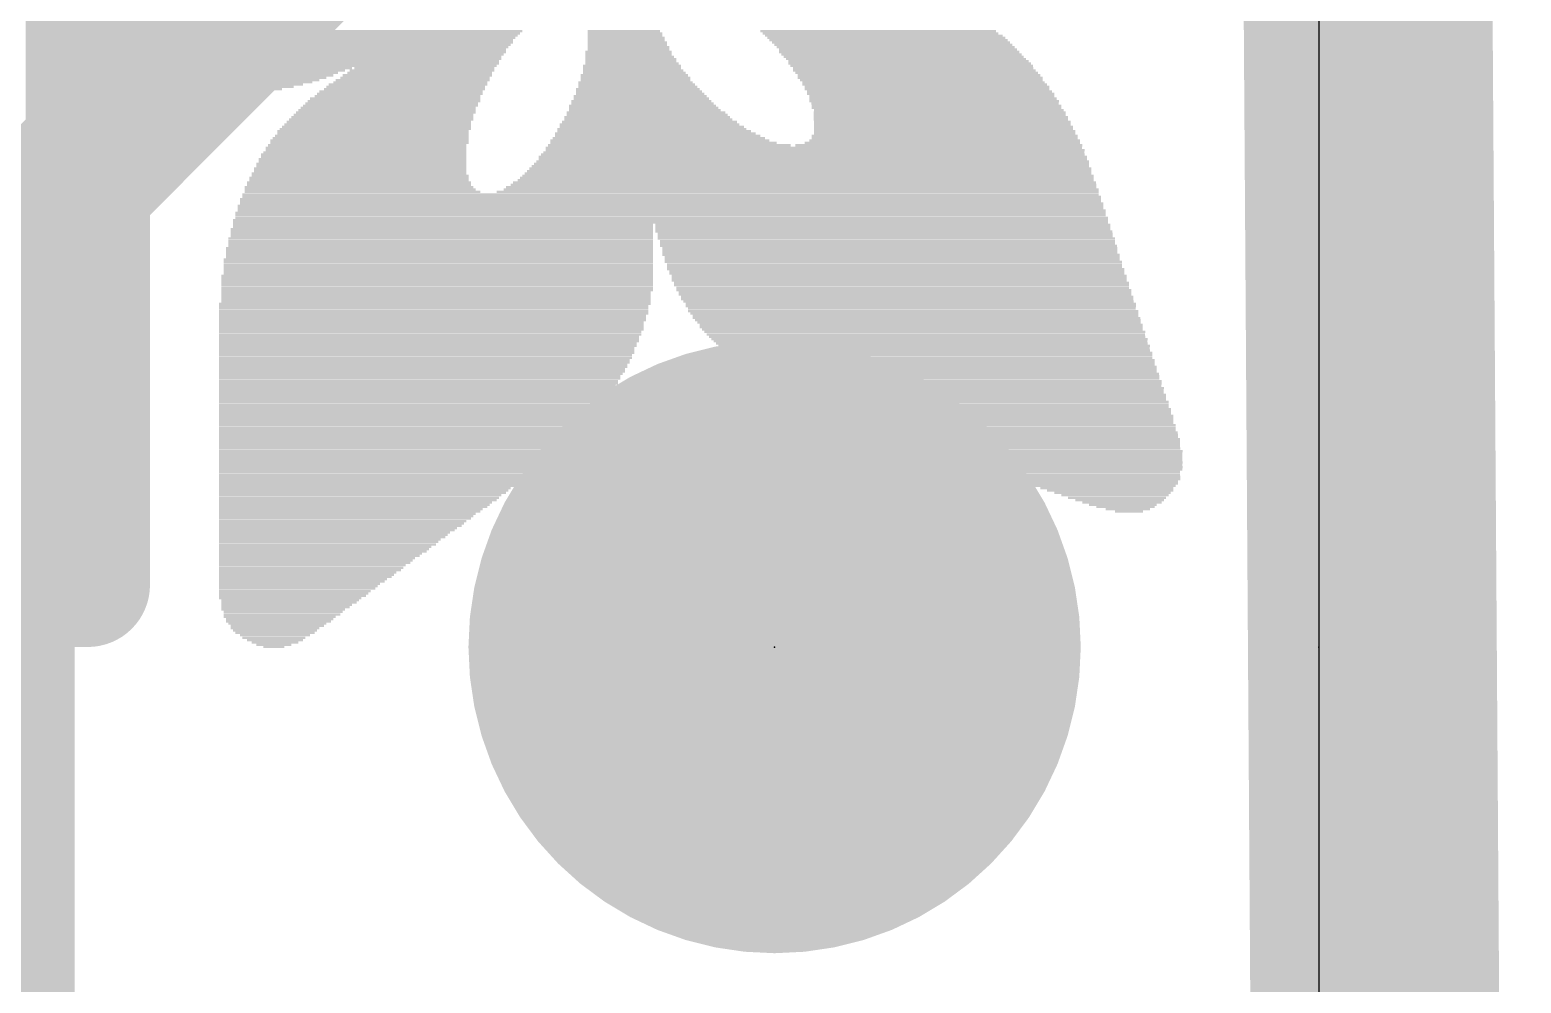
# Model space of a CAD drawing. Extents: x -0.2 to 18.1, y -0.2 to 19.3.
# Drawn here: x 15.675 to 18.11, y 5.42 to 6.977 of the extents above; entities that cross this region are included whole.
import ezdxf

# ---------------------------------------------------------------- set-up
doc = ezdxf.new("R2010")
doc.units = 0
for name, color, linetype in [('1', 12, 'CONTINUOUS'), ('16', 132, 'CONTINUOUS'), ('20', 53, 'CONTINUOUS'), ('21', 40, 'CONTINUOUS'), ('22', 6, 'CONTINUOUS'), ('23', 40, 'CONTINUOUS'), ('24', 6, 'CONTINUOUS')]:
    doc.layers.add(name, color=color, linetype=linetype)

# ---------------------------------------------------------------- blocks, each defined once
blk = doc.blocks.new('RECT')
blk.add_solid([(-0.5, -0.5), (0.5, -0.5), (-0.5, 0.5), (0.5, 0.5)])
blk = doc.blocks.new('PIE')
at = {"const_width": 0.5}
blk.add_lwpolyline([(0, -0.25, 1), (0, 0.25, 1), (0, -0.25)], format="xyb", dxfattribs=at)

msp = doc.modelspace()

# ---------------------------------------------------------------- linework, layer by layer
at = {"layer": '1', "const_width": 0.254}
for points in [[(16.51, 7.493), (15.621, 6.604)], [(15.621, 6.604), (15.621, 3.429)]]:
    msp.add_lwpolyline(points, dxfattribs=at)
at = {"layer": '1', "const_width": 0.127}
for points in [[(15.6845, 6.604, 1), (15.5575, 6.604)], [(15.5761, 6.6489, 1), (15.6659, 6.5591)]]:
    msp.add_lwpolyline(points, format="xyb", dxfattribs=at)
at = {"layer": '16', "const_width": 0.4064}
msp.add_lwpolyline([(17.78, 19.05), (17.907, 0)], dxfattribs=at)
at = {"layer": '20'}
msp.add_line((17.78, 16.51), (17.78, 2.54), dxfattribs=at)
at = {"layer": '21', "const_width": 0.2032}
for points in [[(15.7694, 7.3834), (15.7694, 6.0706)], [(15.7694, 6.0706), (14.8106, 6.0706)]]:
    msp.add_lwpolyline(points, dxfattribs=at)
at = {"layer": '21', "const_width": 0.1016}
for points in [[(15.7694, 6.0198, 1), (15.7694, 6.1214)], [(15.7186, 6.0706, 1), (15.8202, 6.0706)]]:
    msp.add_lwpolyline(points, format="xyb", dxfattribs=at)
at = {"layer": '23'}
msp.add_point((16.891, 5.969), dxfattribs=at)
at = {"layer": '24'}
msp.add_point((17.78, 5.969), dxfattribs=at)

# ---------------------------------------------------------------- block references
at = {"layer": '1'}
msp.add_blockref('PIE', (16.891, 5.969), dxfattribs=at)
at = {"layer": '22', "rotation": 180}
for p, xscale, yscale in [((16.1151, 6.9748), 0.7277, 0.0038), ((16.1151, 6.971), 0.7201, 0.0038), ((16.1151, 6.9672), 0.7125, 0.0038), ((16.6447, 6.9748), 0.1181, 0.0038), ((16.6466, 6.971), 0.1219, 0.0038), ((16.6466, 6.9672), 0.1219, 0.0038), ((17.0599, 6.9748), 0.3848, 0.0038), ((17.0637, 6.971), 0.3848, 0.0038), ((17.0694, 6.9672), 0.3886, 0.0038), ((16.1169, 6.9634), 0.7011, 0.0038), ((16.1169, 6.9596), 0.6934, 0.0038), ((16.1207, 6.9558), 0.6858, 0.0038), ((16.1227, 6.952), 0.6743, 0.0038), ((16.1227, 6.9482), 0.6667, 0.0038), ((16.1245, 6.9444), 0.6553, 0.0038), ((16.1284, 6.9405), 0.6477, 0.0039), ((16.6523, 6.9405), 0.1409, 0.0039), ((16.6485, 6.9634), 0.1257, 0.0038), ((16.6485, 6.9596), 0.1257, 0.0038), ((16.6503, 6.9558), 0.1295, 0.0038), ((16.6503, 6.952), 0.1295, 0.0038), ((16.6523, 6.9482), 0.1333, 0.0038), ((16.6523, 6.9444), 0.1333, 0.0038), ((17.0733, 6.9634), 0.3887, 0.0038), ((17.077, 6.9596), 0.3887, 0.0038), ((17.0809, 6.9558), 0.3886, 0.0038), ((17.0847, 6.952), 0.3886, 0.0038), ((17.0885, 6.9482), 0.3886, 0.0038), ((17.0923, 6.9444), 0.3886, 0.0038), ((17.0942, 6.9405), 0.3924, 0.0039), ((16.1303, 6.9367), 0.6363, 0.0038), ((16.1322, 6.9329), 0.6248, 0.0038), ((16.1341, 6.9291), 0.621, 0.0038), ((16.1379, 6.9253), 0.6058, 0.0038), ((16.1417, 6.9215), 0.5982, 0.0038), ((16.1436, 6.9177), 0.5868, 0.0038), ((16.6579, 6.9177), 0.1601, 0.0038), ((16.6523, 6.9367), 0.1409, 0.0038), ((16.6542, 6.9329), 0.1447, 0.0038), ((16.6561, 6.9291), 0.1485, 0.0038), ((16.6561, 6.9253), 0.1485, 0.0038), ((16.658, 6.9215), 0.1524, 0.0038), ((17.098, 6.9367), 0.3924, 0.0038), ((17.1018, 6.9329), 0.3924, 0.0038), ((17.1056, 6.9291), 0.3924, 0.0038), ((17.1095, 6.9253), 0.3925, 0.0038), ((17.1114, 6.9215), 0.3963, 0.0038), ((17.1151, 6.9177), 0.3963, 0.0038), ((16.0294, 6.9139), 0.3429, 0.0038), ((16.0293, 6.9101), 0.32, 0.0038), ((16.0274, 6.9063), 0.301, 0.0038), ((16.0293, 6.9024), 0.282, 0.0039), ((16.0293, 6.8986), 0.259, 0.0038), ((16.0293, 6.8948), 0.2362, 0.0038), ((16.0293, 6.891), 0.2134, 0.0038), ((16.296, 6.891), 0.2514, 0.0038), ((16.2998, 6.8948), 0.2514, 0.0038), ((16.3036, 6.8986), 0.2438, 0.0038), ((16.3074, 6.9024), 0.2439, 0.0039), ((16.3113, 6.9063), 0.2363, 0.0038), ((16.315, 6.9101), 0.2363, 0.0038), ((16.3189, 6.9139), 0.2286, 0.0038), ((16.6637, 6.891), 0.1867, 0.0038), ((16.6618, 6.9024), 0.1753, 0.0039), ((16.6637, 6.8986), 0.1791, 0.0038), ((16.6637, 6.8948), 0.1791, 0.0038), ((16.6579, 6.9139), 0.1601, 0.0038), ((16.6618, 6.9063), 0.1677, 0.0038), ((16.6599, 6.9101), 0.1639, 0.0038), ((17.1171, 6.9139), 0.3925, 0.0038), ((17.119, 6.9101), 0.3963, 0.0038), ((17.1228, 6.9063), 0.3962, 0.0038), ((17.1266, 6.9024), 0.3962, 0.0039), ((17.1285, 6.8986), 0.4, 0.0038), ((17.1304, 6.8948), 0.3962, 0.0038), ((17.1342, 6.891), 0.3962, 0.0038), ((16.0293, 6.8872), 0.1828, 0.0038), ((16.0312, 6.8834), 0.1486, 0.0038), ((16.0313, 6.8796), 0.1105, 0.0038), ((16.0331, 6.8758), 0.0381, 0.0038), ((16.2751, 6.8682), 0.2705, 0.0038), ((16.2789, 6.872), 0.2705, 0.0038), ((16.2808, 6.8758), 0.2667, 0.0038), ((16.2865, 6.8796), 0.2629, 0.0038), ((16.2884, 6.8834), 0.2591, 0.0038), ((16.2922, 6.8872), 0.259, 0.0038), ((16.6713, 6.8682), 0.2172, 0.0038), ((16.6675, 6.8796), 0.2019, 0.0038), ((16.6694, 6.8758), 0.2058, 0.0038), ((16.6713, 6.872), 0.2096, 0.0038), ((16.6655, 6.8872), 0.1905, 0.0038), ((16.6675, 6.8834), 0.1943, 0.0038), ((17.1361, 6.8872), 0.4, 0.0038), ((17.1399, 6.8834), 0.4, 0.0038), ((17.1399, 6.8796), 0.4, 0.0038), ((17.1438, 6.8758), 0.4001, 0.0038), ((17.1456, 6.872), 0.4039, 0.0038), ((17.1476, 6.8682), 0.4001, 0.0038), ((16.2579, 6.8453), 0.2896, 0.0038), ((16.2598, 6.8491), 0.2858, 0.0038), ((16.2636, 6.8529), 0.2858, 0.0038), ((16.2656, 6.8567), 0.2819, 0.0038), ((16.2693, 6.8605), 0.2819, 0.0038), ((16.2713, 6.8643), 0.2781, 0.0039), ((16.6751, 6.8529), 0.24, 0.0038), ((16.677, 6.8491), 0.2438, 0.0038), ((16.6789, 6.8453), 0.2476, 0.0038), ((16.6732, 6.8605), 0.2286, 0.0038), ((16.6751, 6.8567), 0.2324, 0.0038), ((16.6732, 6.8643), 0.221, 0.0039), ((17.1495, 6.8643), 0.4039, 0.0039), ((17.1514, 6.8605), 0.4077, 0.0038), ((17.1532, 6.8567), 0.4039, 0.0038), ((17.1552, 6.8529), 0.4077, 0.0038), ((17.1552, 6.8491), 0.4077, 0.0038), ((17.159, 6.8453), 0.4077, 0.0038), ((16.2408, 6.8186), 0.3086, 0.0038), ((16.2427, 6.8224), 0.3048, 0.0038), ((16.2446, 6.8262), 0.301, 0.0039), ((16.2484, 6.8301), 0.301, 0.0038), ((16.2503, 6.8339), 0.2972, 0.0038), ((16.2522, 6.8377), 0.2934, 0.0038), ((16.256, 6.8415), 0.2934, 0.0038), ((16.6865, 6.8224), 0.2934, 0.0038), ((16.6903, 6.8186), 0.301, 0.0038), ((16.6866, 6.8262), 0.2857, 0.0039), ((16.6828, 6.8339), 0.2705, 0.0038), ((16.6847, 6.8301), 0.2743, 0.0038), ((16.6808, 6.8415), 0.2591, 0.0038), ((16.6828, 6.8377), 0.2629, 0.0038), ((17.1608, 6.8415), 0.4115, 0.0038), ((17.1608, 6.8377), 0.4115, 0.0038), ((17.1627, 6.8339), 0.4153, 0.0038), ((17.1627, 6.8301), 0.4153, 0.0038), ((17.1647, 6.8262), 0.4191, 0.0039), ((17.1647, 6.8224), 0.4191, 0.0038), ((17.1666, 6.8186), 0.4229, 0.0038), ((16.2294, 6.7958), 0.3239, 0.0038), ((16.2312, 6.7996), 0.3201, 0.0038), ((16.2332, 6.8034), 0.3163, 0.0038), ((16.2351, 6.811), 0.3125, 0.0038), ((16.2351, 6.8072), 0.3125, 0.0038), ((16.2388, 6.8148), 0.3125, 0.0038), ((16.7036, 6.7958), 0.3581, 0.0038), ((16.7018, 6.7996), 0.3467, 0.0038), ((16.696, 6.8072), 0.3277, 0.0038), ((16.6999, 6.8034), 0.3353, 0.0038), ((16.6903, 6.8148), 0.3086, 0.0038), ((16.6942, 6.811), 0.3163, 0.0038), ((17.1685, 6.7958), 0.442, 0.0038), ((17.1685, 6.8034), 0.4344, 0.0038), ((17.1685, 6.7996), 0.4344, 0.0038), ((17.1666, 6.8148), 0.4229, 0.0038), ((17.1685, 6.811), 0.4268, 0.0038), ((17.1685, 6.8072), 0.4268, 0.0038), ((16.2198, 6.7729), 0.3352, 0.0038), ((16.2198, 6.7691), 0.3352, 0.0038), ((16.2217, 6.7767), 0.3314, 0.0038), ((16.2236, 6.7843), 0.3276, 0.0038), ((16.2236, 6.7805), 0.3276, 0.0038), ((16.2255, 6.7881), 0.3238, 0.0039), ((16.2294, 6.792), 0.3239, 0.0038), ((16.9533, 6.7691), 0.8953, 0.0038), ((16.9533, 6.7729), 0.8877, 0.0038), ((16.9551, 6.7767), 0.8839, 0.0038), ((16.9551, 6.7843), 0.8763, 0.0038), ((16.9571, 6.7805), 0.8801, 0.0038), ((16.7189, 6.7881), 0.3962, 0.0039), ((16.7094, 6.792), 0.3696, 0.0038), ((17.159, 6.7881), 0.4686, 0.0039), ((17.1647, 6.792), 0.4496, 0.0038), ((16.2141, 6.75), 0.3467, 0.0039), ((16.2141, 6.7462), 0.3467, 0.0038), ((16.2159, 6.7577), 0.3429, 0.0038), ((16.2159, 6.7539), 0.3429, 0.0038), ((16.2179, 6.7653), 0.339, 0.0038), ((16.2179, 6.7615), 0.339, 0.0038), ((16.9475, 6.7462), 0.922, 0.0038), ((16.9494, 6.75), 0.9182, 0.0039), ((16.9494, 6.7539), 0.9106, 0.0038), ((16.9513, 6.7577), 0.9068, 0.0038), ((16.9532, 6.7615), 0.903, 0.0038), ((16.9533, 6.7653), 0.8953, 0.0038), ((16.2122, 6.7272), 0.3658, 0.0038), ((16.2122, 6.7234), 0.3658, 0.0038), ((16.2122, 6.7348), 0.3582, 0.0038), ((16.2122, 6.731), 0.3582, 0.0038), ((16.2141, 6.7386), 0.3544, 0.0038), ((16.2122, 6.7424), 0.3505, 0.0038), ((16.938, 6.7234), 0.9563, 0.0038), ((16.9398, 6.7272), 0.9525, 0.0038), ((16.9418, 6.731), 0.941, 0.0038), ((16.9437, 6.7348), 0.9372, 0.0038), ((16.9456, 6.7386), 0.9334, 0.0038), ((16.9456, 6.7424), 0.9258, 0.0038), ((16.7209, 6.7005), 1.4059, 0.0038), ((16.7209, 6.6967), 1.4059, 0.0038), ((16.7209, 6.7081), 1.3983, 0.0038), ((16.7228, 6.7043), 1.4021, 0.0038), ((16.2122, 6.7196), 0.3734, 0.0038), ((16.2141, 6.7158), 0.3772, 0.0038), ((16.2179, 6.712), 0.3848, 0.0039), ((16.9285, 6.712), 0.983, 0.0039), ((16.9342, 6.7158), 0.9716, 0.0038), ((16.9342, 6.7196), 0.9639, 0.0038), ((16.7209, 6.6777), 1.4211, 0.0038), ((16.7209, 6.6739), 1.4211, 0.0039), ((16.7209, 6.6891), 1.4135, 0.0038), ((16.7209, 6.6853), 1.4135, 0.0038), ((16.7228, 6.6815), 1.4173, 0.0038), ((16.7228, 6.6929), 1.4097, 0.0038), ((16.3474, 6.651), 0.6896, 0.0038), ((16.3474, 6.6472), 0.6896, 0.0038), ((16.7208, 6.6662), 1.4288, 0.0038), ((16.7208, 6.6624), 1.4288, 0.0038), ((16.3493, 6.6586), 0.6858, 0.0038), ((16.3493, 6.6548), 0.6858, 0.0038), ((16.7228, 6.67), 1.4249, 0.0038), ((17.0676, 6.6586), 0.7429, 0.0038), ((17.0676, 6.6548), 0.7429, 0.0038), ((17.0676, 6.651), 0.7429, 0.0038), ((17.0694, 6.6472), 0.7467, 0.0038), ((16.3455, 6.6358), 0.6934, 0.0039), ((16.3455, 6.6319), 0.6934, 0.0038), ((16.3455, 6.6281), 0.6934, 0.0038), ((16.3455, 6.6243), 0.6934, 0.0038), ((16.3474, 6.6434), 0.6896, 0.0038), ((16.3474, 6.6396), 0.6896, 0.0038), ((17.0714, 6.6434), 0.7429, 0.0038), ((17.0714, 6.6396), 0.7429, 0.0038), ((17.0733, 6.6358), 0.7467, 0.0039), ((17.0752, 6.6319), 0.7429, 0.0038), ((17.0752, 6.6281), 0.7429, 0.0038), ((17.077, 6.6243), 0.7467, 0.0038), ((16.3417, 6.6015), 0.701, 0.0038), ((16.3436, 6.6205), 0.6972, 0.0038), ((16.3436, 6.6167), 0.6972, 0.0038), ((16.3436, 6.6129), 0.6972, 0.0038), ((16.3436, 6.6091), 0.6972, 0.0038), ((16.3436, 6.6053), 0.6972, 0.0038), ((17.079, 6.6205), 0.7429, 0.0038), ((17.079, 6.6167), 0.7429, 0.0038), ((17.079, 6.6129), 0.7429, 0.0038), ((17.0809, 6.6091), 0.7467, 0.0038), ((17.0828, 6.6053), 0.7429, 0.0038), ((17.0828, 6.6015), 0.7429, 0.0038), ((16.3398, 6.5748), 0.7048, 0.0038), ((16.3417, 6.5977), 0.701, 0.0039), ((16.3417, 6.5938), 0.701, 0.0038), ((16.3417, 6.59), 0.701, 0.0038), ((16.3417, 6.5862), 0.701, 0.0038), ((16.3417, 6.5824), 0.701, 0.0038), ((16.3417, 6.5786), 0.701, 0.0038), ((17.0847, 6.5977), 0.7468, 0.0039), ((17.0866, 6.5938), 0.743, 0.0038), ((17.0866, 6.59), 0.743, 0.0038), ((17.0885, 6.5862), 0.7468, 0.0038), ((17.0904, 6.5824), 0.743, 0.0038), ((17.0904, 6.5786), 0.743, 0.0038), ((17.0942, 6.5748), 0.743, 0.0038), ((16.3398, 6.571), 0.7048, 0.0038), ((16.3398, 6.5672), 0.7048, 0.0038), ((16.3398, 6.5634), 0.7048, 0.0038), ((16.3398, 6.5596), 0.7048, 0.0039), ((16.3398, 6.5557), 0.7048, 0.0038), ((16.3398, 6.5519), 0.7048, 0.0038), ((17.0942, 6.571), 0.743, 0.0038), ((17.0942, 6.5672), 0.743, 0.0038), ((17.098, 6.5634), 0.743, 0.0038), ((17.098, 6.5596), 0.743, 0.0039), ((17.0999, 6.5557), 0.7392, 0.0038), ((17.1018, 6.5519), 0.743, 0.0038), ((16.336, 6.5291), 0.7048, 0.0038), ((16.3341, 6.5253), 0.701, 0.0038), ((16.3379, 6.5481), 0.701, 0.0038), ((16.3379, 6.5443), 0.701, 0.0038), ((16.3379, 6.5405), 0.701, 0.0038), ((16.3379, 6.5367), 0.701, 0.0038), ((16.3379, 6.5329), 0.701, 0.0038), ((17.1038, 6.5481), 0.7391, 0.0038), ((17.1038, 6.5443), 0.7391, 0.0038), ((17.1075, 6.5405), 0.7391, 0.0038), ((17.1075, 6.5367), 0.7391, 0.0038), ((17.1095, 6.5329), 0.7353, 0.0038), ((17.1133, 6.5291), 0.7353, 0.0038), ((17.1133, 6.5253), 0.7353, 0.0038), ((16.3341, 6.5215), 0.701, 0.0039), ((16.3341, 6.5176), 0.701, 0.0038), ((16.3341, 6.5138), 0.701, 0.0038), ((16.3322, 6.51), 0.6972, 0.0038), ((16.3322, 6.5062), 0.6972, 0.0038), ((16.3322, 6.5024), 0.6972, 0.0038), ((17.1151, 6.5215), 0.7315, 0.0039), ((17.1171, 6.5176), 0.7353, 0.0038), ((17.119, 6.5138), 0.7315, 0.0038), ((17.1227, 6.5062), 0.7315, 0.0038), ((17.1209, 6.51), 0.7277, 0.0038), ((17.1247, 6.5024), 0.7277, 0.0038), ((16.3303, 6.4986), 0.6934, 0.0038), ((16.3303, 6.4948), 0.6934, 0.0038), ((16.3303, 6.491), 0.6934, 0.0038), ((16.3303, 6.4872), 0.6934, 0.0038), ((16.3284, 6.4834), 0.6896, 0.0039), ((16.3284, 6.4795), 0.6896, 0.0038), ((17.1266, 6.4986), 0.7239, 0.0038), ((17.1303, 6.4948), 0.7239, 0.0038), ((17.1303, 6.491), 0.7239, 0.0038), ((17.1323, 6.4872), 0.72, 0.0038), ((17.1362, 6.4834), 0.7201, 0.0039), ((17.138, 6.4795), 0.7163, 0.0038), ((16.3265, 6.4757), 0.6858, 0.0038), ((16.3265, 6.4719), 0.6858, 0.0038), ((16.3265, 6.4681), 0.6858, 0.0038), ((16.3246, 6.4643), 0.682, 0.0038), ((16.3246, 6.4605), 0.682, 0.0038), ((16.3227, 6.4567), 0.6782, 0.0038), ((16.3227, 6.4529), 0.6782, 0.0038), ((17.14, 6.4757), 0.7125, 0.0038), ((17.1438, 6.4719), 0.7125, 0.0038), ((17.1456, 6.4681), 0.7087, 0.0038), ((17.1476, 6.4643), 0.7049, 0.0038), ((17.1514, 6.4605), 0.7049, 0.0038), ((17.1532, 6.4567), 0.7011, 0.0038), ((17.1552, 6.4529), 0.6973, 0.0038), ((16.3227, 6.4491), 0.6782, 0.0038), ((16.3208, 6.4453), 0.6744, 0.0039), ((16.3208, 6.4414), 0.6744, 0.0038), ((16.3189, 6.4376), 0.6705, 0.0038), ((16.3189, 6.4338), 0.6705, 0.0038), ((16.317, 6.43), 0.6667, 0.0038), ((17.159, 6.4491), 0.6972, 0.0038), ((17.1609, 6.4453), 0.6934, 0.0039), ((17.1628, 6.4414), 0.6896, 0.0038), ((17.1666, 6.4376), 0.6896, 0.0038), ((17.1685, 6.4338), 0.6858, 0.0038), ((17.1704, 6.43), 0.682, 0.0038), ((16.315, 6.4224), 0.6629, 0.0038), ((16.315, 6.4186), 0.6629, 0.0038), ((16.3132, 6.4148), 0.6591, 0.0038), ((16.3113, 6.411), 0.6553, 0.0038), ((16.3113, 6.4072), 0.6553, 0.0039), ((16.317, 6.4262), 0.6667, 0.0038), ((17.1742, 6.4262), 0.682, 0.0038), ((17.178, 6.4224), 0.6744, 0.0038), ((17.1799, 6.4186), 0.6706, 0.0038), ((17.1837, 6.4148), 0.6705, 0.0038), ((17.1876, 6.411), 0.6629, 0.0038), ((17.1895, 6.4072), 0.6591, 0.0039), ((16.3074, 6.3957), 0.6477, 0.0038), ((16.3056, 6.3919), 0.6439, 0.0038), ((16.3056, 6.3881), 0.6439, 0.0038), ((16.3037, 6.3843), 0.6401, 0.0038), ((16.3094, 6.4033), 0.6515, 0.0038), ((16.3094, 6.3995), 0.6515, 0.0038), ((16.3018, 6.3805), 0.6363, 0.0038), ((17.1933, 6.4033), 0.6591, 0.0038), ((17.1971, 6.3995), 0.6515, 0.0038), ((17.1989, 6.3957), 0.6477, 0.0038), ((17.2047, 6.3919), 0.6439, 0.0038), ((17.2085, 6.3881), 0.6362, 0.0038), ((17.2104, 6.3843), 0.6324, 0.0038), ((17.2161, 6.3805), 0.6286, 0.0038), ((16.2998, 6.3767), 0.6324, 0.0038), ((16.2998, 6.3729), 0.6324, 0.0038), ((16.2979, 6.3691), 0.6286, 0.0039), ((16.296, 6.3652), 0.6248, 0.0038), ((16.2941, 6.3614), 0.621, 0.0038), ((16.2941, 6.3576), 0.621, 0.0038), ((17.2199, 6.3767), 0.621, 0.0038), ((17.2237, 6.3729), 0.6134, 0.0038), ((17.2276, 6.3691), 0.6135, 0.0039), ((17.2314, 6.3652), 0.6058, 0.0038), ((17.2352, 6.3614), 0.5982, 0.0038), ((17.2409, 6.3576), 0.5944, 0.0038), ((16.2922, 6.3538), 0.6172, 0.0038), ((16.2903, 6.35), 0.6134, 0.0038), ((16.2884, 6.3462), 0.6096, 0.0038), ((16.2865, 6.3424), 0.6058, 0.0038), ((16.2865, 6.3386), 0.6058, 0.0038), ((16.2846, 6.3348), 0.602, 0.0038), ((16.2827, 6.331), 0.5982, 0.0039), ((17.2466, 6.3538), 0.583, 0.0038), ((17.2505, 6.35), 0.5753, 0.0038), ((17.2562, 6.3462), 0.5715, 0.0038), ((17.2619, 6.3424), 0.5601, 0.0038), ((17.2657, 6.3386), 0.5525, 0.0038), ((17.2714, 6.3348), 0.541, 0.0038), ((17.279, 6.331), 0.5334, 0.0039), ((16.2808, 6.3271), 0.5943, 0.0038), ((16.2769, 6.3195), 0.5867, 0.0038), ((16.2751, 6.3157), 0.5829, 0.0038), ((16.2732, 6.3119), 0.5791, 0.0038), ((16.2789, 6.3233), 0.5905, 0.0038), ((16.2713, 6.3081), 0.5753, 0.0038), ((17.2847, 6.3271), 0.522, 0.0038), ((17.2904, 6.3233), 0.5106, 0.0038), ((17.298, 6.3195), 0.5029, 0.0038), ((17.3038, 6.3157), 0.4915, 0.0038), ((17.3095, 6.3119), 0.4801, 0.0038), ((17.3171, 6.3081), 0.4724, 0.0038), ((16.2693, 6.3043), 0.5715, 0.0038), ((16.2675, 6.3005), 0.5677, 0.0038), ((16.2656, 6.2967), 0.5639, 0.0038), ((16.2617, 6.289), 0.5562, 0.0038), ((16.2598, 6.2852), 0.5524, 0.0038), ((16.2637, 6.2929), 0.5601, 0.0039), ((17.3228, 6.3043), 0.461, 0.0038), ((17.3304, 6.3005), 0.4458, 0.0038), ((17.3361, 6.2967), 0.4343, 0.0038), ((17.3419, 6.2929), 0.4229, 0.0039), ((17.3495, 6.289), 0.4153, 0.0038), ((17.3552, 6.2852), 0.4038, 0.0038), ((16.2579, 6.2814), 0.5486, 0.0038), ((16.256, 6.2776), 0.5448, 0.0038), ((16.2522, 6.2738), 0.5372, 0.0038), ((16.2503, 6.27), 0.5334, 0.0038), ((16.2484, 6.2662), 0.5296, 0.0038), ((16.2465, 6.2624), 0.5258, 0.0038), ((16.2427, 6.2586), 0.5181, 0.0038), ((17.3609, 6.2814), 0.3924, 0.0038), ((17.3666, 6.2776), 0.381, 0.0038), ((17.3723, 6.2738), 0.3696, 0.0038), ((17.3781, 6.27), 0.3581, 0.0038), ((17.3837, 6.2662), 0.3467, 0.0038), ((17.3895, 6.2624), 0.3353, 0.0038), ((17.3952, 6.2586), 0.3238, 0.0038), ((16.2388, 6.2509), 0.5105, 0.0038), ((16.2351, 6.2471), 0.5029, 0.0038), ((16.2312, 6.2395), 0.4953, 0.0038), ((16.2275, 6.2357), 0.4877, 0.0038), ((16.2408, 6.2548), 0.5143, 0.0039), ((16.2332, 6.2433), 0.4991, 0.0038), ((17.399, 6.2548), 0.3086, 0.0039), ((17.4047, 6.2509), 0.2972, 0.0038), ((17.4105, 6.2471), 0.2857, 0.0038), ((17.4162, 6.2433), 0.2743, 0.0038), ((17.42, 6.2395), 0.2591, 0.0038), ((17.4257, 6.2357), 0.2477, 0.0038), ((16.2217, 6.2281), 0.4762, 0.0038), ((16.2198, 6.2243), 0.4724, 0.0038), ((16.2179, 6.2205), 0.4686, 0.0038), ((16.2141, 6.2167), 0.461, 0.0039), ((16.2122, 6.2128), 0.4572, 0.0038), ((16.2103, 6.209), 0.4534, 0.0038), ((16.2256, 6.2319), 0.4839, 0.0038), ((17.4295, 6.2319), 0.2324, 0.0038), ((17.4333, 6.2281), 0.2172, 0.0038), ((17.439, 6.2243), 0.2058, 0.0038), ((17.4428, 6.2205), 0.1905, 0.0038), ((17.4467, 6.2167), 0.1753, 0.0039), ((17.4504, 6.2128), 0.16, 0.0038), ((17.4543, 6.209), 0.1447, 0.0038), ((16.2065, 6.2052), 0.4458, 0.0038), ((16.2046, 6.2014), 0.4419, 0.0038), ((16.1989, 6.1938), 0.4305, 0.0038), ((16.197, 6.19), 0.4267, 0.0038), ((16.1931, 6.1862), 0.4191, 0.0038), ((16.2027, 6.1976), 0.4381, 0.0038), ((17.4581, 6.2052), 0.1295, 0.0038), ((17.4599, 6.2014), 0.1105, 0.0038), ((17.4638, 6.1976), 0.0953, 0.0038), ((17.4676, 6.1938), 0.0724, 0.0038), ((17.4695, 6.19), 0.0457, 0.0038), ((16.1913, 6.1824), 0.4153, 0.0038), ((16.1894, 6.1786), 0.4115, 0.0039), ((16.1855, 6.1747), 0.4038, 0.0038), ((16.1836, 6.1709), 0.4, 0.0038), ((16.1817, 6.1671), 0.3962, 0.0038), ((16.1779, 6.1633), 0.3886, 0.0038), ((16.176, 6.1595), 0.3848, 0.0038), ((16.1722, 6.1557), 0.3772, 0.0038), ((16.1703, 6.1519), 0.3734, 0.0038), ((16.1684, 6.1481), 0.3696, 0.0038), ((16.1626, 6.1405), 0.3581, 0.0039), ((16.1608, 6.1366), 0.3543, 0.0038), ((16.1646, 6.1443), 0.3619, 0.0038), ((16.155, 6.129), 0.3429, 0.0038), ((16.1532, 6.1252), 0.3391, 0.0038), ((16.1474, 6.1176), 0.3276, 0.0038), ((16.1436, 6.1138), 0.32, 0.0038), ((16.157, 6.1328), 0.3467, 0.0038), ((16.1494, 6.1214), 0.3315, 0.0038), ((16.1417, 6.11), 0.3162, 0.0038), ((16.1398, 6.1062), 0.3124, 0.0038), ((16.136, 6.1024), 0.3048, 0.0039), ((16.1341, 6.0985), 0.301, 0.0038), ((16.1322, 6.0947), 0.2972, 0.0038), ((16.1284, 6.0909), 0.2895, 0.0038), ((16.1265, 6.0871), 0.2857, 0.0038), ((16.1245, 6.0833), 0.2819, 0.0038), ((16.1208, 6.0795), 0.2743, 0.0038), ((16.1132, 6.0681), 0.2591, 0.0038), ((16.1189, 6.0757), 0.2705, 0.0038), ((16.1151, 6.0719), 0.2629, 0.0038), ((16.1113, 6.0643), 0.2553, 0.0039), ((16.1074, 6.0604), 0.2476, 0.0038), ((16.1055, 6.0566), 0.2438, 0.0038), ((16.1036, 6.0528), 0.24, 0.0038), ((16.0998, 6.049), 0.2324, 0.0038), ((16.0998, 6.0452), 0.2248, 0.0038), ((16.0979, 6.0414), 0.221, 0.0038), ((16.0941, 6.0376), 0.2134, 0.0038), ((16.0922, 6.0338), 0.2095, 0.0038), ((16.0884, 6.03), 0.2019, 0.0038), ((16.0864, 6.0223), 0.1905, 0.0038), ((16.0827, 6.0185), 0.1829, 0.0038), ((16.0884, 6.0262), 0.1943, 0.0039), ((16.0827, 6.0147), 0.1753, 0.0038), ((16.0808, 6.0109), 0.1715, 0.0038), ((16.0788, 6.0071), 0.16, 0.0038), ((16.0788, 6.0033), 0.1524, 0.0038), ((16.075, 5.9995), 0.1448, 0.0038), ((16.075, 5.9957), 0.1372, 0.0038), ((16.0751, 5.9919), 0.1295, 0.0038), ((16.0751, 5.9881), 0.1143, 0.0039), ((16.0732, 5.9842), 0.1029, 0.0038), ((16.075, 5.9804), 0.0914, 0.0038), ((16.075, 5.9766), 0.0762, 0.0038), ((16.0731, 5.9728), 0.0572, 0.0038), ((16.0732, 5.969), 0.0343, 0.0038)]:
    msp.add_blockref('RECT', p, dxfattribs=dict(at, xscale=xscale, yscale=yscale))

doc.saveas('drawing.dxf')
